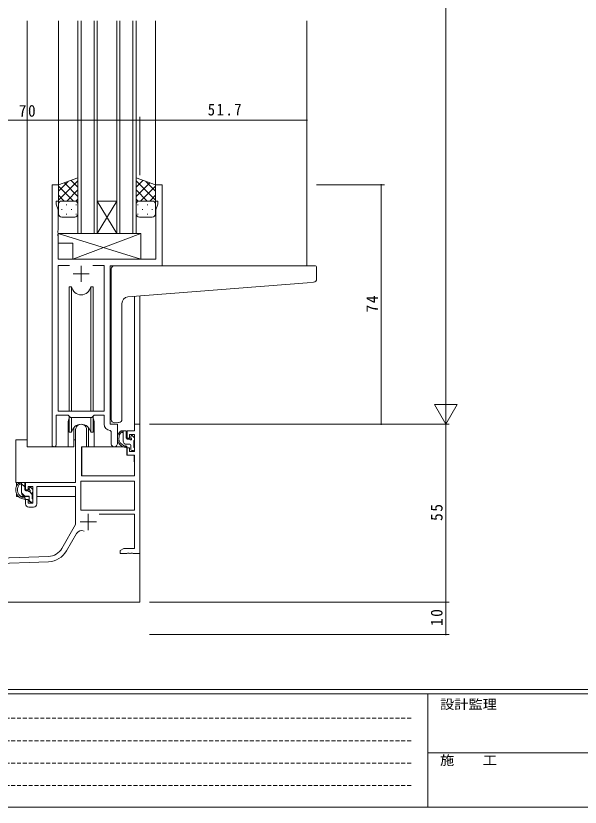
# Model space of a CAD drawing. Units: millimetres on the paper. Extents: x -420 to 373, y -297 to 267.
# Drawn here: x -287.5 to -113, y -297 to -52.4 of the extents above; entities that cross this region are included whole.
import ezdxf
from ezdxf.enums import TextEntityAlignment as Align

# ---------------------------------------------------------------- set-up
doc = ezdxf.new("R2010")
doc.units = ezdxf.units.MM
doc.linetypes.add('DASHED1', pattern=[1.8, 1.2, -0.6])
for name, color, linetype, lineweight in [('0-1_YKK_ZWAK', 7, 'Continuous', 9), ('0-3_YKK_12', 2, 'Continuous', 9), ('0-4_YKK_D', 6, 'Continuous', 9), ('0-6_YKK_13', 4, 'Continuous', 9), ('0-7_YKK_11', 7, 'Continuous', 9)]:
    doc.layers.add(name, color=color, linetype=linetype, lineweight=lineweight)
doc.styles.add('ＭＳ ゴシック', font='')
doc.styles.get('ＭＳ ゴシック').set_extended_font_data('MS Gothic')

msp = doc.modelspace()

# ---------------------------------------------------------------- linework, layer by layer
at = {"layer": '0-1_YKK_ZWAK'}
for p, q in [((352.3, -260.6), (-417.7, -260.6)), ((314.5, -262), (-417.7, -262)), ((-160.1, -262), (-160.1, -297)), ((-160.1, -280.199), (-31.3, -280.199)), ((-417.7, -297), (314.5, -297))]:
    msp.add_line(p, q, dxfattribs=at)
at = {"layer": '0-1_YKK_ZWAK', "linetype": 'DASHED1'}
for p, q in [((-413.101, -269.512), (-164.909, -269.512)), ((-413.101, -276.441), (-164.909, -276.441)), ((-413.101, -283.37), (-164.909, -283.37)), ((-413.101, -290.298), (-164.909, -290.298))]:
    msp.add_line(p, q, dxfattribs=at)
at = {"layer": '0-3_YKK_12'}
for p, q in [((-283.998, -53.869), (-283.998, -185.619)), ((-274.298, -53.869), (-274.298, -105.119)), ((-268.298, -53.869), (-268.298, -119.619)), ((-267.298, -119.619), (-267.298, -53.869)), ((-263.298, -53.869), (-263.298, -119.619)), ((-262.298, -119.619), (-262.298, -53.869)), ((-256.298, -53.869), (-256.298, -119.619)), ((-255.298, -119.619), (-255.298, -53.869)), ((-251.298, -53.869), (-251.298, -119.619)), ((-250.298, -119.619), (-250.298, -53.869)), ((-244.298, -53.869), (-244.298, -105.119)), ((-197.498, -53.869), (-197.498, -129.619)), ((-256.298, -119.619), (-262.298, -109.619)), ((-262.298, -119.619), (-256.298, -109.619)), ((-262.298, -109.619), (-256.298, -109.619)), ((-268.298, -119.619), (-262.298, -119.619)), ((-262.298, -119.619), (-256.298, -119.619)), ((-256.298, -119.619), (-250.298, -119.619)), ((-242.598, -129.619), (-221.5, -129.619)), ((-250.828, -139.125), (-250.828, -178.619)), ((-249.198, -138.996), (-249.198, -178.619)), ((-271.298, -178.119), (-271.298, -185.619)), ((-263.298, -178.119), (-263.298, -185.619)), ((-256.098, -178.919), (-256.098, -178.619)), ((-250.828, -178.619), (-249.198, -178.619)), ((-271.298, -185.619), (-283.998, -185.619)), ((-257.071, -185.619), (-263.298, -185.619)), ((-257.071, -185.619), (-263.298, -185.619)), ((-249.198, -218.119), (-249.198, -233.619)), ((-304.698, -233.619), (-249.198, -233.619))]:
    msp.add_line(p, q, dxfattribs=at)
for start, end in [(159.63586, 180), (0, 20.36412)]:
    msp.add_arc((-267.298, -178.119), 4, start, end, dxfattribs=at)
at = {"layer": '0-4_YKK_D'}
for p, q in [((-154.501, 214.381), (-154.501, -171.619)), ((-319.198, -84.619), (-249.198, -84.619)), ((-249.198, -101.619), (-249.198, -83.619)), ((-249.198, -101.619), (-249.198, -83.619)), ((-249.198, -84.619), (-197.501, -84.619)), ((-197.501, -101.619), (-197.501, -83.619)), ((-194.498, -104.619), (-173.501, -104.619)), ((-174.501, -178.619), (-174.501, -104.619)), ((-154.501, -178.619), (-154.501, -166.494)), ((-154.501, -178.619), (-158.001, -172.556)), ((-151.001, -172.556), (-158.001, -172.556)), ((-154.501, -178.619), (-151.001, -172.556)), ((-246.198, -178.619), (-153.501, -178.619)), ((-246.198, -178.619), (-173.501, -178.619)), ((-246.198, -178.619), (-153.501, -178.619)), ((-154.501, -178.619), (-154.501, -233.619)), ((-246.198, -233.619), (-153.501, -233.619)), ((-246.198, -233.619), (-153.501, -233.619)), ((-154.501, -233.619), (-154.501, -243.619)), ((-246.198, -243.619), (-153.501, -243.619))]:
    msp.add_line(p, q, dxfattribs=at)
for centre, start, end in [((-249.198, -84.619), 0, 180), ((-249.198, -84.619), 0, 180), ((-249.198, -84.619), 180, 0), ((-249.198, -84.619), 180, 0), ((-197.501, -84.619), 0, 180), ((-197.501, -84.619), 180, 0), ((-174.501, -104.619), 90, 270), ((-174.501, -104.619), 270, 90), ((-174.501, -178.619), 90, 270), ((-174.501, -178.619), 270, 90), ((-154.501, -233.619), 90, 270), ((-154.501, -233.619), 90, 270), ((-154.501, -233.619), 270, 90), ((-154.501, -233.619), 270, 90), ((-154.501, -243.619), 90, 270), ((-154.501, -243.619), 270, 90)]:
    msp.add_arc(centre, 0.106, start, end, dxfattribs=at)
at = {"layer": '0-6_YKK_13'}
for p, q in [((-268.3, -102.476), (-274.3, -104.619)), ((-268.3, -110.84), (-268.3, -102.476)), ((-250.299, -102.476), (-244.299, -104.619)), ((-250.299, -110.84), (-250.299, -102.476)), ((-274.3, -109.35), (-268.3, -103.35)), ((-274.3, -106.522), (-271.339, -103.561)), ((-274.3, -104.619), (-274.3, -110.619)), ((-269.68, -109.619), (-274.3, -104.998)), ((-268.3, -108.17), (-272.496, -103.974)), ((-268.3, -105.342), (-270.412, -103.23)), ((-250.299, -105.342), (-248.187, -103.23)), ((-244.299, -109.35), (-250.299, -103.35)), ((-250.299, -108.17), (-246.103, -103.974)), ((-248.919, -109.619), (-244.299, -104.998)), ((-244.299, -106.522), (-247.259, -103.561)), ((-244.299, -104.619), (-244.299, -110.619)), ((-271.74, -109.619), (-268.3, -106.179)), ((-246.859, -109.619), (-250.299, -106.179)), ((-272.508, -109.619), (-274.3, -107.827)), ((-273.3, -109.619), (-269.7, -109.619)), ((-272.9, -109.619), (-269.3, -109.619)), ((-268.968, -109.675), (-268.3, -109.007)), ((-249.63, -109.675), (-250.299, -109.007)), ((-245.699, -109.619), (-249.299, -109.619)), ((-245.299, -109.619), (-248.899, -109.619)), ((-246.09, -109.619), (-244.299, -107.827)), ((-274.3, -113.619), (-274.3, -110.619)), ((-273.38, -112.255), (-273.18, -112.255)), ((-271.965, -110.84), (-271.765, -110.84)), ((-270.35, -112.255), (-270.15, -112.255)), ((-268.935, -110.84), (-268.735, -110.84)), ((-268.3, -110.619), (-268.3, -113.619)), ((-250.299, -110.619), (-250.299, -113.619)), ((-249.664, -110.84), (-249.864, -110.84)), ((-248.249, -112.255), (-248.449, -112.255)), ((-246.634, -110.84), (-246.834, -110.84)), ((-245.219, -112.255), (-245.419, -112.255)), ((-244.299, -113.619), (-244.299, -110.619)), ((-269.3, -114.619), (-273.3, -114.619)), ((-271.965, -113.67), (-271.765, -113.67)), ((-268.935, -113.67), (-268.735, -113.67)), ((-249.664, -113.67), (-249.864, -113.67)), ((-249.299, -114.619), (-245.299, -114.619)), ((-246.634, -113.67), (-246.834, -113.67)), ((-248.872, -119.619), (-274.368, -119.619)), ((-269.872, -127.619), (-248.872, -119.619)), ((-248.872, -119.619), (-248.872, -127.619)), ((-269.872, -122.619), (-274.368, -122.619)), ((-269.872, -122.619), (-269.872, -127.619)), ((-248.872, -127.619), (-269.872, -127.619)), ((-256.998, -129.619), (-197.501, -129.619)), ((-194.801, -129.619), (-197.501, -129.619)), ((-257.998, -138.733), (-257.998, -130.619)), ((-194.501, -133.702), (-194.501, -129.919)), ((-270.257, -174.619), (-270.257, -136.119)), ((-264.34, -174.619), (-264.34, -136.119)), ((-263.548, -136.119), (-264.34, -136.119)), ((-263.548, -174.619), (-263.548, -136.119)), ((-252.873, -139.288), (-197.413, -134.873)), ((-197.413, -134.873), (-195.413, -134.698)), ((-257.998, -138.733), (-257.998, -139.737)), ((-257.998, -177.174), (-257.998, -139.737)), ((-254.698, -177.06), (-254.698, -141.281)), ((-271.048, -176.069), (-271.048, -181.118)), ((-263.548, -181.118), (-263.548, -176.069)), ((-270.257, -181.118), (-270.257, -176.549)), ((-264.34, -181.118), (-264.34, -176.549)), ((-255.698, -178.064), (-256.911, -178.17)), ((-255.698, -178.064), (-255.611, -178.056)), ((-269.548, -179.634), (-269.548, -185.619)), ((-265.048, -185.619), (-265.048, -179.634)), ((-253.628, -180.619), (-254.928, -180.619)), ((-254.328, -183.819), (-254.328, -180.619)), ((-253.328, -182.919), (-253.328, -180.919)), ((-283.998, -183.419), (-287.494, -183.419)), ((-287.494, -196.619), (-287.494, -183.419)), ((-271.048, -181.118), (-270.257, -181.118)), ((-269.548, -183.419), (-268.998, -183.419)), ((-264.34, -181.118), (-263.548, -181.118)), ((-252.389, -183.219), (-253.028, -183.219)), ((-251.928, -182.419), (-251.928, -182.758)), ((-250.916, -182.706), (-251.416, -182.206)), ((-250.828, -183.519), (-250.828, -182.919)), ((-269.548, -185.619), (-271.298, -185.619)), ((-267.074, -185.916), (-267.128, -192.119)), ((-253.196, -185.619), (-266.774, -185.619)), ((-263.298, -185.619), (-265.048, -185.619)), ((-252.228, -184.819), (-253.328, -184.819)), ((-253.196, -185.619), (-253.128, -188.219)), ((-251.928, -185.119), (-251.928, -186.419)), ((-251.028, -185.719), (-251.028, -183.719)), ((-250.828, -186.419), (-250.828, -185.919)), ((-267.093, -188.119), (-267.198, -188.119)), ((-253.128, -188.219), (-251.16, -188.219)), ((-251.628, -186.719), (-251.128, -186.719)), ((-250.828, -192.119), (-250.86, -188.516)), ((-267.198, -193.049), (-267.12, -193.127)), ((-267.128, -192.119), (-267.109, -194.321)), ((-250.848, -194.321), (-250.828, -192.119)), ((-266.809, -194.619), (-251.148, -194.619)), ((-269.298, -196.619), (-287.494, -196.619)), ((-287.294, -196.619), (-287.294, -197.87)), ((-285.028, -196.619), (-286.328, -196.619)), ((-285.728, -199.819), (-285.728, -196.619)), ((-284.728, -198.002), (-285.728, -197.002)), ((-284.728, -198.919), (-284.728, -196.919)), ((-269.094, -197.899), (-269.094, -200.919)), ((-287.294, -200.009), (-287.294, -200.919)), ((-284.74, -200.818), (-285.728, -199.83)), ((-283.789, -199.219), (-284.428, -199.219)), ((-283.328, -198.419), (-283.328, -198.758)), ((-282.428, -200.302), (-283.269, -199.461)), ((-282.316, -198.706), (-282.816, -198.206)), ((-282.428, -201.719), (-282.428, -199.719)), ((-282.228, -199.519), (-282.228, -198.919)), ((-287.294, -200.919), (-286.714, -200.919)), ((-286.017, -200.919), (-283.405, -200.919)), ((-283.628, -200.819), (-284.728, -200.819)), ((-283.328, -201.119), (-283.328, -202.419)), ((-282.84, -202.719), (-283.328, -202.23)), ((-283.028, -202.719), (-282.528, -202.719)), ((-282.428, -200.919), (-282.198, -200.919)), ((-282.228, -202.419), (-282.228, -201.919)), ((-269.094, -200.919), (-280.998, -200.919))]:
    msp.add_line(p, q, dxfattribs=at)
for points in [[(-248.872, -127.619), (-274.368, -119.619), (-274.368, -122.619)], [(-270.257, -136.119), (-271.048, -136.119), (-271.048, -174.619)]]:
    msp.add_lwpolyline(points, dxfattribs=at)
for centre, radius, start, end in [((-273.3, -110.619), 1, 89.99998, 179.99998), ((-273.3, -110.619), 1, 89.99998, 179.99998), ((-269.3, -110.619), 1, 359.99998, 89.99998), ((-269.3, -110.619), 1, 359.99998, 89.99998), ((-249.299, -110.619), 1, 89.99998, 179.99998), ((-249.299, -110.619), 1, 89.99998, 179.99998), ((-245.299, -110.619), 1, 359.99998, 89.99998), ((-245.299, -110.619), 1, 359.99998, 89.99998), ((-273.3, -113.619), 1, 179.99998, 269.99998), ((-269.3, -113.619), 1, 269.99998, 359.99998), ((-249.299, -113.619), 1, 179.99998, 269.99998), ((-245.299, -113.619), 1, 269.99998, 359.99998), ((-256.998, -130.619), 1, 90, 135.57298), ((-194.801, -129.919), 0.3, 0, 90), ((-256.998, -130.619), 1, 135.57298, 180), ((-256.998, -130.619), 1, 121.36697, 135.57298), ((-195.501, -133.702), 1, 275, 0), ((-267.298, -135.619), 3, 189.59798, 350.40582), ((-252.698, -141.281), 2, 95, 180), ((-256.998, -177.174), 1, 180, 275), ((-255.698, -177.06), 1, 275, 0), ((-267.298, -181.618), 3, 9.59416, 170.4066), ((-253.214, -182.939), 2.885, 126.45192, 263.90388), ((-254.728, -181.219), 0.2, 36.86989, 156.95038), ((-253.628, -180.919), 0.3, 0, 90), ((-253.129, -182.906), 2.504, 139.45805, 259.25217), ((-255.188, -181.023), 0.3, 301.62189, 336.95038), ((-254.328, -180.919), 0.3, 216.86989, 270), ((-253.028, -182.919), 0.3, 180, 270), ((-252.389, -183.519), 0.3, 33.05573, 90), ((-251.928, -183.219), 0.25, 213.05573, 56.94426), ((-251.628, -182.419), 0.3, 45, 180), ((-251.628, -182.758), 0.3, 180, 236.94426), ((-251.128, -182.919), 0.3, 0, 45), ((-266.774, -185.919), 0.3, 90, 179.49998), ((-253.328, -183.819), 1, 180, 270), ((-253.45, -185.569), 0.25, 253.63879, 125.58162), ((-252.228, -185.119), 0.3, 0, 90), ((-251.028, -183.519), 0.2, 270, 0), ((-251.028, -185.919), 0.2, 0, 90), ((-251.628, -186.419), 0.3, 180, 270), ((-251.16, -188.519), 0.3, 0.5, 90), ((-251.128, -186.419), 0.3, 270, 0), ((-266.809, -194.319), 0.3, 180.49998, 270), ((-251.148, -194.319), 0.3, 270, 359.5), ((-284.614, -198.939), 2.885, 126.45192, 263.90388), ((-284.529, -198.906), 2.504, 139.45805, 259.25217), ((-286.588, -197.023), 0.3, 301.62189, 336.95038), ((-286.128, -197.219), 0.2, 36.86989, 156.95038), ((-285.728, -196.919), 0.3, 216.86989, 270), ((-285.028, -196.919), 0.3, 0, 90), ((-283.028, -198.419), 0.3, 45, 180), ((-284.728, -199.819), 1, 180, 270), ((-284.428, -198.919), 0.3, 180, 270), ((-283.789, -199.519), 0.3, 33.05573, 90), ((-283.328, -199.219), 0.25, 213.05573, 56.94426), ((-283.028, -198.758), 0.3, 180, 236.94426), ((-282.428, -199.519), 0.2, 270, 0), ((-282.528, -198.919), 0.3, 0, 45), ((-284.85, -201.569), 0.25, 253.63879, 125.58162), ((-283.628, -201.119), 0.3, 0, 90), ((-283.028, -202.419), 0.3, 180, 270), ((-282.528, -202.419), 0.3, 270, 0), ((-282.428, -201.919), 0.2, 0, 90)]:
    msp.add_arc(centre, radius, start, end, dxfattribs=at)
at = {"layer": '0-7_YKK_11'}
for p, q in [((-276.298, -104.619), (-276.298, -184.969)), ((-270.885, -129.549), (-274.368, -129.549)), ((-267.298, -129.619), (-267.298, -134.619)), ((-269.798, -132.119), (-264.798, -132.119)), ((-250.828, -178.619), (-249.198, -178.619)), ((-250.828, -196.249), (-267.368, -196.249)), ((-283.498, -204.219), (-281.998, -204.219)), ((-265.098, -206.319), (-265.098, -211.319)), ((-267.598, -208.819), (-262.598, -208.819)), ((-271.841, -217.802), (-268.705, -212.37))]:
    msp.add_line(p, q, dxfattribs=at)
for points in [[(-256.098, -184.654), (-256.098, -178.619), (-258.298, -178.619), (-258.298, -129.619), (-242.298, -129.619), (-242.298, -104.619), (-244.298, -104.619), (-244.298, -109.619), (-243.598, -109.619), (-243.598, -110.619), (-244.228, -112.349), (-244.228, -127.619), (-274.368, -127.619), (-274.368, -120.577), (-274.488, -120.394), (-274.488, -119.844), (-274.368, -119.66), (-274.368, -119.577), (-274.488, -119.394), (-274.488, -118.844), (-274.368, -118.66), (-274.368, -112.349), (-274.998, -110.619), (-274.998, -109.619), (-274.298, -109.619), (-274.298, -104.619), (-276.298, -104.619)], [(-270.885, -129.549), (-274.368, -129.549), (-274.368, -174.619), (-260.228, -174.619), (-260.228, -129.549), (-263.711, -129.549)], [(-274.998, -184.969), (-274.998, -175.819), (-271.298, -175.819), (-270.568, -176.549), (-264.028, -176.549), (-263.298, -175.819), (-260.228, -175.819), (-260.228, -178.549)], [(-268.998, -180.319), (-268.998, -196.619), (-284.498, -196.619), (-284.498, -198.919), (-283.698, -198.919), (-283.698, -197.819), (-282.198, -197.819), (-282.198, -203.019), (-283.698, -203.019), (-283.698, -201.919), (-284.498, -201.919), (-284.498, -203.219)], [(-250.828, -178.619), (-250.828, -180.619), (-253.098, -180.619), (-253.098, -182.919), (-252.298, -182.919), (-252.298, -181.819), (-250.828, -181.819), (-250.828, -187.019), (-252.298, -187.019), (-252.298, -185.919), (-253.098, -185.919), (-253.098, -188.219), (-250.828, -188.219), (-250.828, -194.619), (-267.198, -194.619), (-267.198, -185.619), (-265.598, -185.619), (-265.598, -180.319)], [(-261.7, -206.419), (-250.828, -206.419), (-250.828, -216.989), (-254.107, -216.989), (-255.198, -217.619), (-255.198, -218.619), (-253.157, -218.619), (-252.973, -218.499), (-252.423, -218.499), (-252.24, -218.619), (-252.157, -218.619), (-251.973, -218.499), (-251.423, -218.499), (-251.24, -218.619), (-249.198, -218.619), (-249.198, -178.619)], [(-258.315, -180.547), (-258.028, -180.846), (-258.028, -184.654)], [(-280.998, -203.219), (-280.998, -197.819), (-268.998, -197.819), (-268.998, -209.619), (-273.253, -216.987)], [(-277.408, -219.484), (-298.698, -220.227), (-298.698, -212.619), (-296.998, -212.619), (-296.998, -211.319)], [(-297.548, -226.619), (-291.198, -226.619), (-291.198, -225.619), (-292.29, -224.989), (-295.498, -224.989), (-295.498, -221.747), (-277.351, -221.113)]]:
    msp.add_lwpolyline(points, dxfattribs=at)
msp.add_lwpolyline([(-250.828, -196.249), (-267.368, -196.249), (-267.368, -205.219), (-250.828, -205.219)], close=True, dxfattribs=at)
for centre, radius, start, end in [((-258.228, -178.549), 2, 179.99998, 267.50807), ((-267.298, -180.319), 1.7, 359.99998, 180), ((-275.648, -184.969), 0.65, 179.99998, 0), ((-257.063, -184.654), 0.965, 179.99998, 0), ((-283.498, -203.219), 1, 180, 269.99998), ((-281.998, -203.219), 1, 270, 359.99998), ((-267.146, -213.27), 1.8, 65.29866, 149.99998), ((-277.583, -214.487), 5, 271.99998, 329.99998), ((-277.583, -214.487), 6.63, 271.99998, 329.99998)]:
    msp.add_arc(centre, radius, start, end, dxfattribs=at)

# ---------------------------------------------------------------- texts
at = {"layer": '0-1_YKK_ZWAK', "style": 'ＭＳ ゴシック', "width": 1.1}
for s, p in [('設計監理', (-156.331, -267.533)), ('施\u3000\u3000工', (-156.331, -284.854))]:
    msp.add_text(s, height=2.933, dxfattribs=at).set_placement(p, align=Align.BOTTOM_LEFT)
at = {"layer": '0-4_YKK_D', "color": 3, "char_height": 3.666, "attachment_point": 7, "style": 'ＭＳ ゴシック'}
for s, insert in [('\\T1.21;\\W0.95;70', (-286.598, -83.619)), ('\\T1.22;\\W0.9;51.7', (-228.149, -83.219))]:
    msp.add_mtext(s, dxfattribs=dict(at, insert=insert))
at = {"layer": '0-4_YKK_D', "color": 3, "char_height": 3.666, "attachment_point": 7, "rotation": 90, "style": 'ＭＳ ゴシック'}
for s, insert in [('\\T1.21;\\W0.95;74', (-175.501, -144.056)), ('\\T1.21;\\W0.95;55', (-155.501, -208.519)), ('\\T1.21;\\W0.95;10', (-155.501, -241.019))]:
    msp.add_mtext(s, dxfattribs=dict(at, insert=insert))

doc.saveas('drawing.dxf')
